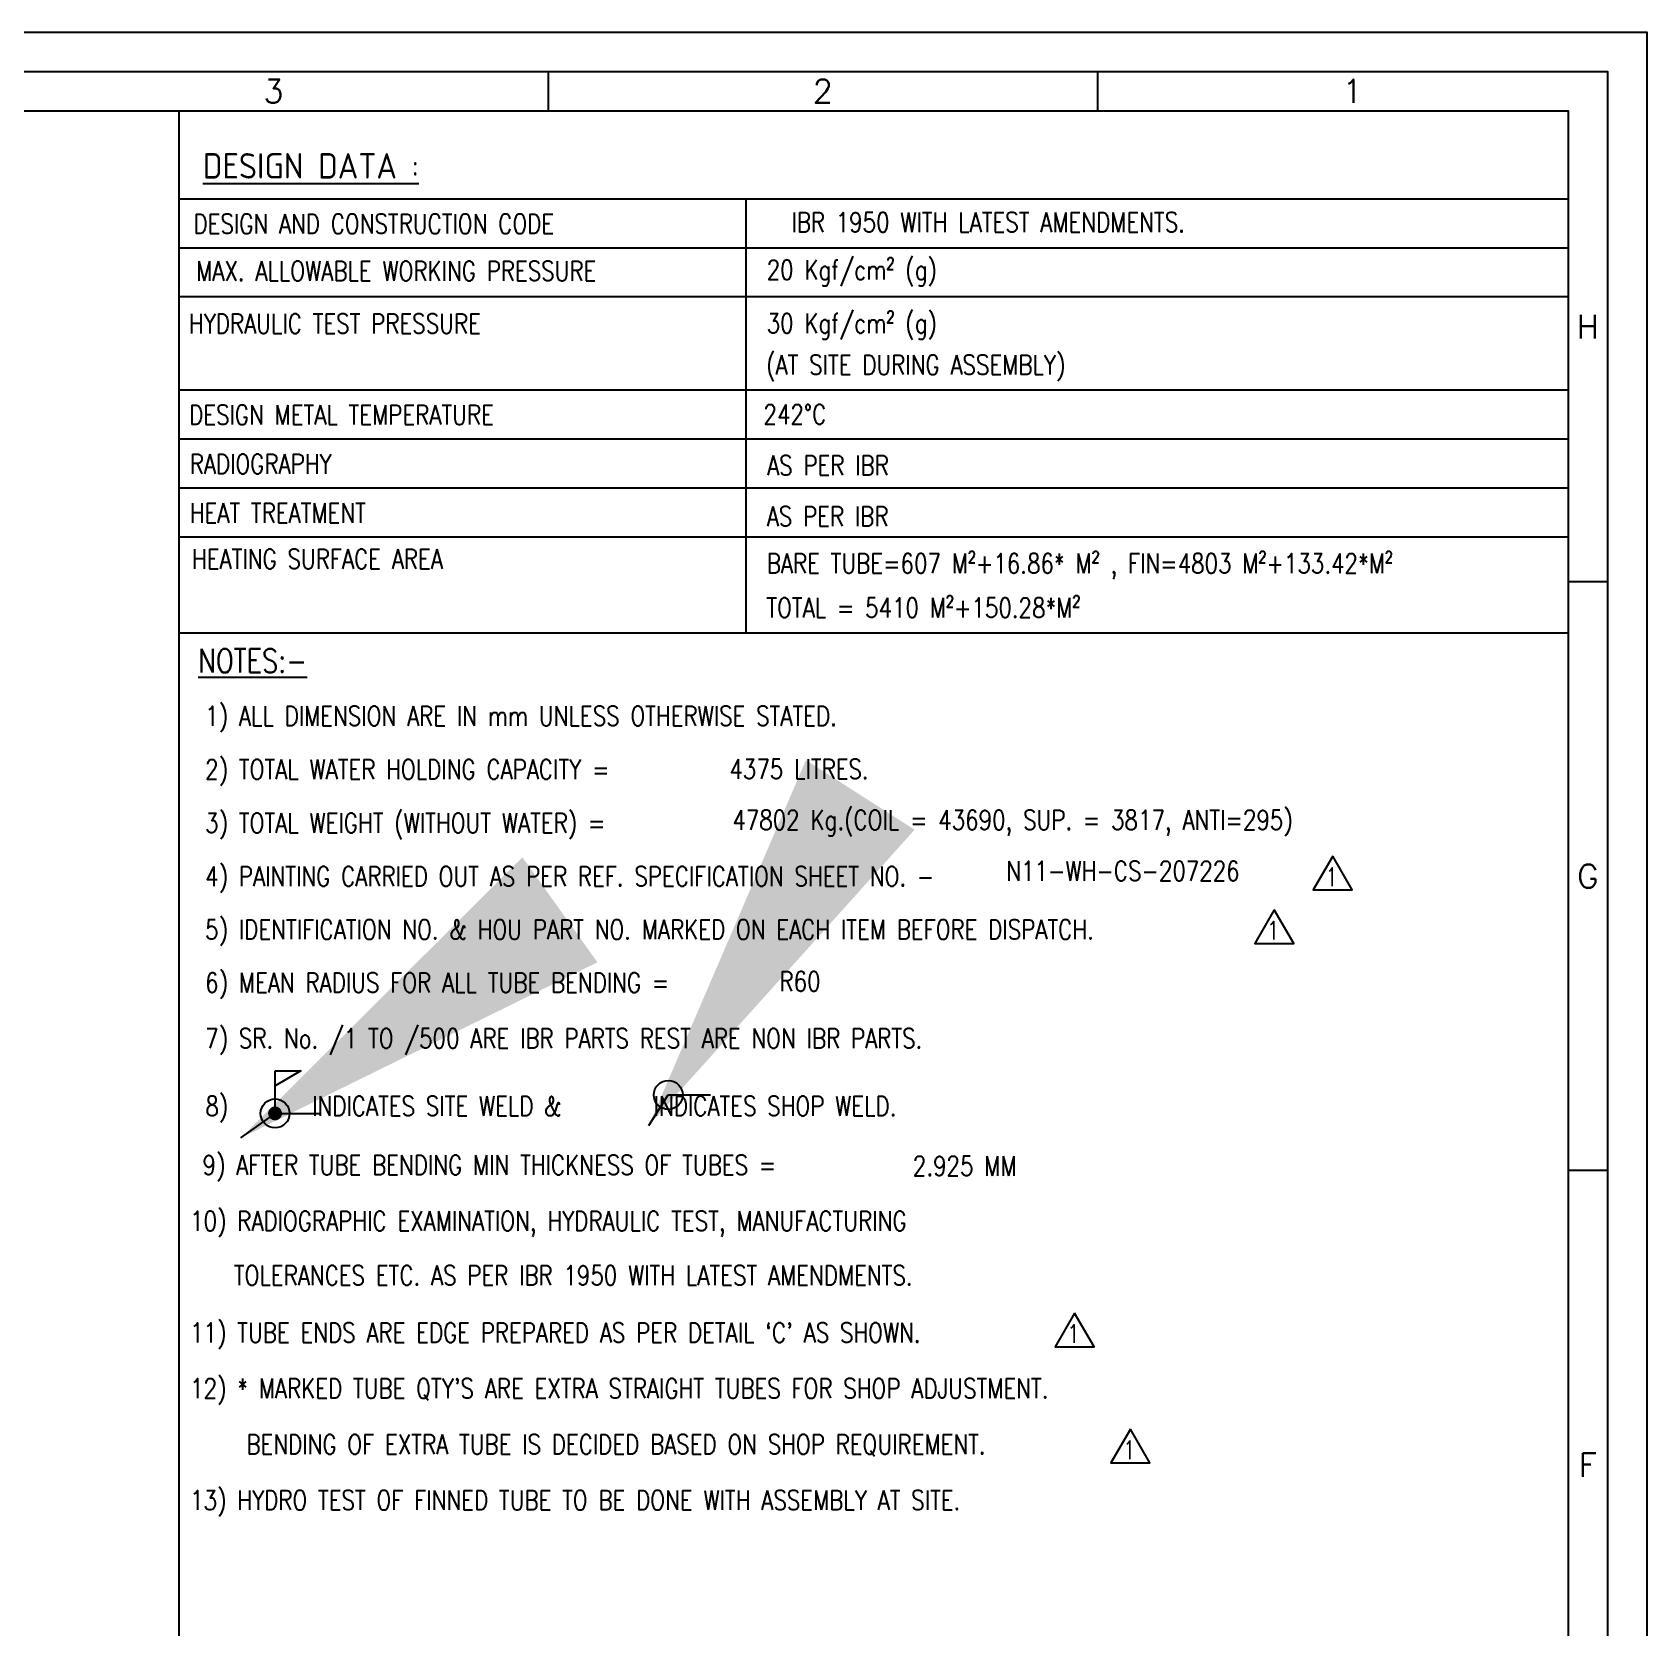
# Model space of a CAD drawing. Extents: x -4179 to 25200, y 0 to 17850.
# Drawn here: x 19028 to 25200, y 11753 to 17850 of the extents above; entities that cross this region are included whole.
import ezdxf
from ezdxf.enums import TextEntityAlignment as Align

# ---------------------------------------------------------------- set-up
doc = ezdxf.new("R2010")
doc.units = 0
doc.header["$LTSCALE"] = 450
doc.header["$MEASUREMENT"] = 0
for name, color, linetype in [('1', 7, 'Continuous'), ('BORDER', 7, 'Continuous'), ('DIM', 1, 'Continuous'), ('TEXT', 4, 'Continuous')]:
    doc.layers.add(name, color=color, linetype=linetype)
doc.styles.add('COMP21', font='ROMANC', dxfattribs={"height": 2})
doc.styles.add('COMP3', font='romanc', dxfattribs={"width": 0.9, "height": 3})
doc.styles.add('dim30', font='ROMANS.shx', dxfattribs={"width": 0.8})
doc.styles.add('ROMAND', font='isocpeur.ttf')
doc.styles.add('SIMP2', font='romans.shx', dxfattribs={"height": 60})
doc.styles.add('SIMP21', font='romans.shx', dxfattribs={"width": 0.8, "height": 45})
doc.styles.add('SIMP25', font='romans.shx', dxfattribs={"width": 0.8, "height": 75})
doc.styles.add('SIMP3', font='ROMANS', dxfattribs={"height": 3})
doc.styles.add('SIMP4', font='romans.shx', dxfattribs={"height": 120})
doc.dimstyles.new('dim30', dxfattribs={"dimscale": 20, "dimtxt": 2.5, "dimasz": 2.5, "dimexe": 0.8, "dimexo": 1, "dimgap": 1, "dimtad": 1, "dimdec": 0, "dimzin": 12, "dimdsep": 46, "dimtxsty": 'dim30', "dimcen": 0, "dimclrd": 1, "dimclre": 1, "dimclrt": 7, "dimazin": 3, "dimtfac": 1, "dimtdec": 0, "dimtmove": 0, "dimatfit": 3, "dimfxl": 1, "dimtolj": 1, "dimtzin": 0, "dimarcsym": 0})

# ---------------------------------------------------------------- blocks, each defined once
blk = doc.blocks.new('TBWES-E1')
at = {"layer": 'BORDER'}
for p, q in [((700, 590), (700, 585)), ((770, 590), (770, 585)), ((835, 525), (830, 525)), ((835, 525), (830, 525)), ((835, 450), (830, 450)), ((835, 450), (830, 450))]:
    blk.add_line(p, q, dxfattribs=at)
at = {"layer": 'BORDER', "color": 3}
blk.add_lwpolyline([(0, 595), (840, 595), (840, 0), (0, 0), (0, 595)], dxfattribs=at)
for points in [[(5, 590), (835, 590), (835, 5), (5, 5)], [(29, 585), (830, 585), (830, 10), (29, 10)]]:
    blk.add_lwpolyline(points, close=True, dxfattribs=at)
for tag, p, height, style in [('TBWAUTDN', (5, 131.09), 2, 'SIMP2'), ('TBWAUTUP', (17, 131.09), 2, 'SIMP2'), ('TBWSCALE', (763.94, 51.86), 2, 'SIMP21'), ('DRNINI', (778.63, 44.82), 2, 'SIMP21'), ('TBWDRNDT', (810.97, 44.91), 2, 'SIMP21'), ('TBWLL1', (793, 42.67), 2, 'SIMP21'), ('TBWRL1', (809, 42.67), 2, 'SIMP21'), ('TBWTTLST', (655.99, 40.05), 2, 'SIMP2'), ('TBWTTLWT', (757.01, 39.8), 2, 'SIMP2'), ('CHKINI', (778.63, 38.48), 2, 'SIMP21'), ('TBWCHKDT', (811.39, 38.46), 2, 'SIMP21'), ('TBWLL2', (793, 36.33), 2, 'SIMP21'), ('TBWRL2', (809, 36.33), 2, 'SIMP21'), ('APPINI', (778.63, 32.15), 2, 'SIMP21'), ('TBWAPRDT', (811.39, 32.06), 2, 'SIMP21'), ('TBWLL3', (793, 30), 2, 'SIMP21'), ('TBWRL3', (809, 30), 2, 'SIMP21'), ('TBWALINEST', (513.06, 23.13), 2, 'SIMP2'), ('ATBWREVST', (524.2, 23.11), 2, 'SIMP21'), ('ATBWREVEND', (606.79, 23.11), 2, 'SIMP21'), ('ATBWREVMS1', (608.36, 23.57), 2, 'SIMP21'), ('ATBWREVMS2', (622.73, 23.57), 2, 'SIMP21'), ('ATBWREVCS1', (623.38, 23.57), 2, 'SIMP21'), ('ATBWREVCS2', (637.76, 23.57), 2, 'SIMP21'), ('ATBWREVAS1', (638.31, 23.57), 2, 'SIMP21'), ('ATBWREVAS2', (652.68, 23.57), 2, 'SIMP21'), ('TBWALINEEND', (652.95, 23.19), 2, 'SIMP2'), ('ATBWREV', (516.42, 20.56), 2, 'SIMP21'), ('ATBWREVMDT', (608.36, 20.56), 2, 'SIMP21'), ('ATBWREVCDT', (623.38, 20.56), 2, 'SIMP21'), ('ATBWREVADT', (638.39, 20.56), 2, 'SIMP21'), ('TBWREV', (818.59, 14.54), 3, 'SIMP3')]:
    blk.add_attdef(tag, p, '', height=height, dxfattribs=dict(style=style))
at = {"color": 7, "style": 'SIMP4', "width": 0.8}
for tag, p in [('TBWBLRNO', (788.06, 64.25)), ('TBWREFNO', (779.02, 50.52)), ('TBWDRGNO', (762.64, 17.02))]:
    blk.add_attdef(tag, p, '', height=4, dxfattribs=at)
at = {"color": 3, "style": 'COMP3', "width": 0.9}
blk.add_attdef('TBWTYPE', (762.02, 64.15), '', height=3, dxfattribs=at)
at = {"style": 'COMP21'}
blk.add_attdef('MFG_LOC', text='', height=2, dxfattribs=at).set_placement((696.15, 45.9), align=Align.MIDDLE_CENTER)
at = {"width": 0.8}
for tag, p, height, style in [('SHEET_NO', (764.98, 11.73), 2.5, 'SIMP25'), ('AUTOGEN_INFO', (654.93, 6.33), 2.5, 'SIMP25'), ('TBWKONP', (761.04, 1.29), 2.1, 'SIMP21')]:
    blk.add_attdef(tag, p, '', height=height, dxfattribs=dict(at, style=style))
at = {"layer": 'BORDER', "style": 'SIMP3'}
for s, p in [('3', (665, 587.5)), ('2', (735, 587.5)), ('1', (802.5, 587.5)), ('H', (832.5, 557.5)), ('G', (832.5, 487.5)), ('F', (832.5, 412.5))]:
    blk.add_text(s, height=3, dxfattribs=at).set_placement(p, align=Align.MIDDLE)
blk = doc.blocks.new('DesignData')
at = {"color": 1}
for p, q in [((-0.06, -6.62), (176.81, -6.62)), ((-0.06, -61.98, -4), (-0.06, -6.62)), ((72.13, -6.62), (72.13, -61.98)), ((-0.06, -12.86), (176.81, -12.86)), ((176.83, -19.11), (-0.06, -19.11)), ((176.84, -30.99), (-0.06, -30.99)), ((176.85, -37.23), (-0.06, -37.23)), ((176.85, -43.48), (-0.08, -43.48)), ((176.85, -49.73), (-0.08, -49.73)), ((176.85, -61.98, -4), (-0.08, -61.98, -4))]:
    blk.add_line(p, q, dxfattribs=at)
at = {"color": 3, "style": 'ROMAND', "width": 0.9}
blk.add_text('%%uDESIGN DATA :', height=3.2399, dxfattribs=at).set_placement((2.94, -4.05))
at = {"layer": '1', "color": 7, "linetype": 'Continuous', "lineweight": 13, "style": 'SIMP25', "width": 0.8}
for s, p in [('DESIGN AND CONSTRUCTION CODE', (1.76, -11.07)), ('MAX. ALLOWABLE WORKING PRESSURE', (2.09, -17.07)), ('HYDRAULIC TEST PRESSURE', (1.17, -23.78)), ('(AT SITE DURING ASSEMBLY)', (74.72, -29.03)), ('DESIGN METAL TEMPERATURE', (1.2, -35.4)), ('RADIOGRAPHY', (1.27, -41.65)), ('AS PER IBR', (74.84, -41.85)), ('HEAT TREATMENT', (1.27, -47.9)), ('HEATING SURFACE AREA', (1.56, -53.75))]:
    blk.add_text(s, height=2.5, dxfattribs=at).set_placement(p)
at = {"layer": 'TEXT', "color": 7, "style": 'SIMP25', "width": 0.8}
for tag, p in [('DCC-1', (77.94, -10.86)), ('MAWP-2', (74.8, -16.93)), ('HTT-3', (74.8, -23.73)), ('DMTEMP-4', (74.4, -35.33)), ('AS PER IBR', (74.8, -48.33)), ('BARE TUBE-', (74.8, -54.33)), ('FIN-', (74.75, -59.98))]:
    blk.add_attdef(tag, p, '', height=2.5, dxfattribs=at)
blk = doc.blocks.new('A$C79B42B2D')
at = {"color": 1}
blk.add_lwpolyline([(74.4, 128.8), (0, 0), (148.8, 0)], close=True, dxfattribs=at)
at = {"layer": 'DIM', "color": 7, "style": 'SIMP2', "width": 0.8}
blk.add_text('1', height=70, dxfattribs=at).set_placement((45.9, 14.7))
blk = doc.blocks.new('Notes')
at = {"color": 7}
blk.add_line((12.15, -63.14, 6.62), (12.15, -57.73, 6.62), dxfattribs=at)
at = {"color": 7, "elevation": 6.62}
for points in [[(12.15, -57.73), (15.45, -57.73), (12.15, -59.64)], [(62.26, -60.79), (67.66, -60.79)], [(12.15, -63.14), (18.03, -63.14)]]:
    blk.add_lwpolyline(points, dxfattribs=at)
at = {"color": 7, "const_width": 0.883, "elevation": 6.62}
blk.add_lwpolyline([(12.59, -63.14, -1), (11.71, -63.14, -1)], format="xyb", close=True, dxfattribs=at)
at = {"color": 7}
for centre in [(62.26, -60.79, 6.62), (12.15, -63.14, 6.62)]:
    blk.add_circle(centre, 1.84, dxfattribs=at)
at = {"color": 7, "style": 'SIMP25', "width": 0.8}
for s, p in [('1) ALL DIMENSION ARE IN mm UNLESS OTHERWISE STATED.', (3.25, -13.75, 6.62)), ('2) TOTAL WATER HOLDING CAPACITY = ', (3.25, -20.57, 6.62)), ('3) TOTAL WEIGHT (WITHOUT WATER) = ', (3.25, -27.39, 6.62)), ('4) PAINTING CARRIED OUT AS PER REF. SPECIFICATION SHEET NO. - ', (3.25, -34.19, 6.62)), ('5) IDENTIFICATION NO. & HOU PART NO. MARKED ON EACH ITEM BEFORE DISPATCH.', (3.25, -40.96, 6.62)), ('6) MEAN RADIUS FOR ALL TUBE BENDING =', (3.25, -47.73, 6.62)), ('7) SR. No. /1 TO /500 ARE IBR PARTS REST ARE NON IBR PARTS.', (3.25, -54.84, 6.62)), ('8)       INDICATES SITE WELD &      INDICATES SHOP WELD.', (3.27, -63.46, 6.62)), ('9) AFTER TUBE BENDING MIN THICKNESS OF TUBES = ', (2.91, -70.97, 6.62)), ('10) RADIOGRAPHIC EXAMINATION, HYDRAULIC TEST, MANUFACTURING', (1.33, -78.09, 6.62)), ('TOLERANCES ETC. AS PER IBR 1950 WITH LATEST AMENDMENTS.', (6.9, -85.03, 6.62)), ("11) TUBE ENDS ARE EDGE PREPARED AS PER DETAIL `C' AS SHOWN.", (1.33, -92.32, 6.62)), ("12) * MARKED TUBE QTY'S ARE EXTRA STRAIGHT TUBES FOR SHOP ADJUSTMENT.", (1.33, -99.43, 6.62)), ('BENDING OF EXTRA TUBE IS DECIDED BASED ON SHOP REQUIREMENT.', (8.5, -106.55, 6.62)), ('13) HYDRO TEST OF FINNED TUBE TO BE DONE WITH ASSEMBLY AT SITE.', (1.33, -113.66, 6.62))]:
    blk.add_text(s, height=2.5, dxfattribs=at).set_placement(p)
for tag, p in [('1', (70.05, -20.53)), ('2', (70.43, -27)), ('3', (88.93, -33.5)), ('4', (76.83, -47.61)), ('5', (93.83, -70.81))]:
    blk.add_attdef(tag, p, '', height=2.5, dxfattribs=at)
at = {"layer": '1', "color": 3, "style": 'SIMP25', "width": 0.8}
blk.add_text('%%UNOTES:-', height=3, dxfattribs=at).set_placement((2.36, -6.97))
for points in [[(59.77, -64.68, 6.62), (62.26, -60.79, 6.62)], [(7.77, -66.27, 6.62), (12.15, -63.14, 6.62)]]:
    blk.add_leader(points, dimstyle='dim30', override={"dimexe": 1.2, "dimexo": 1.2, "dimcen": 0.09, "dimatfit": 2, "dimarcsym": 1})

msp = doc.modelspace()

# ---------------------------------------------------------------- linework, layer by layer
msp.add_line((19590, 2370), (19590, 17550))

# ---------------------------------------------------------------- block references
for name, p, xscale, yscale, zscale in [('TBWES-E1', (0, 0), 30, 30, 30), ('A$C79B42B2D', (23925.4, 14572.6), 1.000509236071952, 1.000509236071952, 1.000509236071952), ('A$C79B42B2D', (23701.9, 14367.9), 1.000509236071952, 1.000509236071952, 1.000509236071952), ('A$C79B42B2D', (22938.5, 12826.6), 1.000509236071952, 1.000509236071952, 1.000509236071952), ('A$C79B42B2D', (23151.7, 12382.7), 1.000509236071952, 1.000509236071952, 1.000509236071952)]:
    msp.add_blockref(name, p, dxfattribs=dict(xscale=xscale, yscale=yscale, zscale=zscale))
at = {"xscale": 30, "yscale": 30, "zscale": 0.75}
msp.add_blockref('DesignData', (19591.8, 17412.6), dxfattribs=at).add_auto_attribs({'DCC-1': 'IBR 1950 WITH LATEST AMENDMENTS.', 'MAWP-2': '20 Kgf/cm² (g)', 'HTT-3': '30 Kgf/cm² (g)', 'DMTEMP-4': '242%%dC', 'AS PER IBR': 'AS PER IBR', 'BARE TUBE-': 'BARE TUBE=607 M²+16.86* M² , FIN=4803 M²+133.42*M²', 'FIN-': 'TOTAL = 5410 M²+150.28*M²'})
ref = msp.add_blockref('Notes', (19591.8, 15612.6), dxfattribs=dict(xscale=30, yscale=30, zscale=0.75))
ref.add_attrib('5', '2.925 MM', (22394.7, 13480.3), dxfattribs={"color": 7, "height": 75, "style": 'SIMP25', "width": 0.8})
ref.add_attrib('4', 'R60', (21884.7, 14185.4), dxfattribs={"color": 7, "height": 75, "style": 'SIMP25', "width": 0.8})
ref.add_attrib('3', '           N11-WH-CS-207226', (22259.7, 14607.6), dxfattribs={"color": 7, "height": 75, "style": 'SIMP25', "width": 0.8})
ref.add_attrib('2', '47802 Kg.(COIL = 43690, SUP. = 3817, ANTI=295)', (21704.7, 14802.6), dxfattribs={"color": 7, "height": 75, "style": 'SIMP25', "width": 0.8})
ref.add_attrib('1', '4375 LITRES.', (21693.3, 14996.7), dxfattribs={"color": 7, "height": 75, "style": 'SIMP25', "width": 0.8})

doc.saveas('drawing.dxf')
